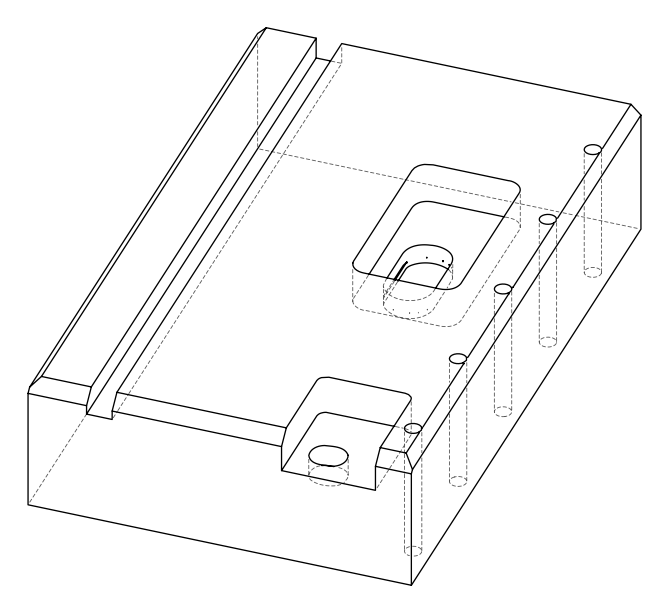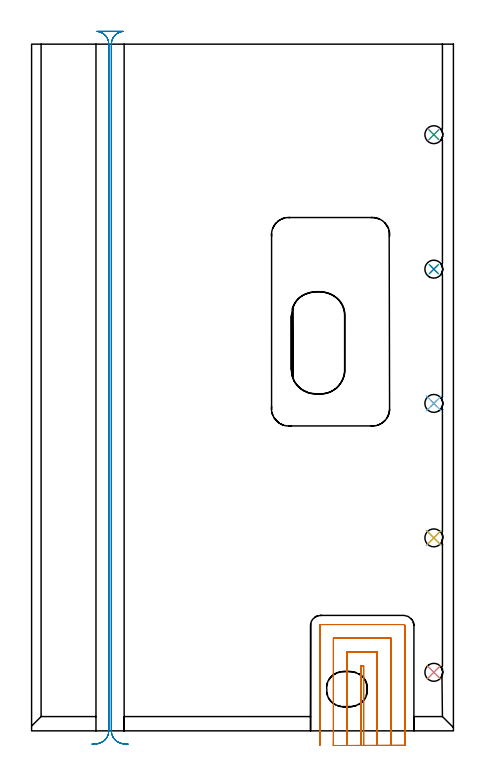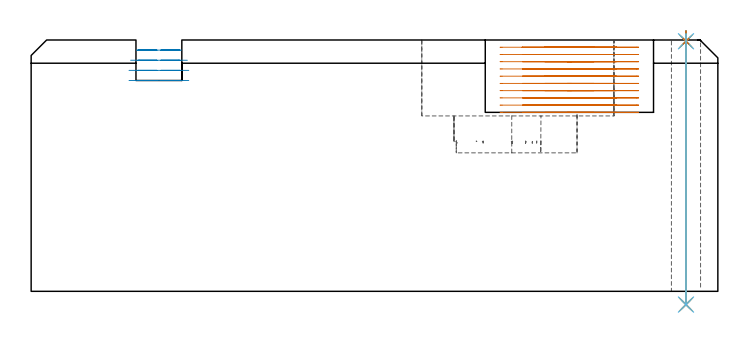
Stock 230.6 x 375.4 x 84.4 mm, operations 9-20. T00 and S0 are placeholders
(PLAN: 20 operations, 6 tool changes, 56.6 min)
(1 AREA_MILL | FG_CHAMFER_SURFACE | UGT0205_001 | 2.66 min | 3396 mm3)
(2 AREA_MILL_1 | FG_CHAMFER_SURFACE_1 | UGT0205_001 | 1.02 min | 1215 mm3)
(3 AREA_MILL_2 | FG_CHAMFER_SURFACE_2 | UGT0205_001 | 9.05 min | 6759 mm3)
(4 AREA_MILL_3 | FG_CHAMFER_SURFACE_3 | UGT0205_001 | 0.68 min | 704 mm3)
(5 AREA_MILL_4 | FG_CHAMFER_SURFACE_4 | UGT0205_001 | 6.12 min | 4991 mm3)
(6 MILL_RECTANGULAR_POCKET | POCKET_RECTANGULAR_STRAIGHT | UGT0201_132 | Follow Part, ap 3.5, ae 75% | 11.49 min | 185477 mm3)
(7 MILL_RECTANGULAR_POCKET_1 | POCKET_RECTANGULAR_STRAIGHT_1 | UGT0201_132 | Follow Part, ap 3.5, ae 75% | 1.63 min | 13370 mm3)
(8 MILL_RECTANGULAR_POCKET_2 | POCKET_RECTANGULAR_STRAIGHT_2 | UGT0201_008 | Follow Part, ap 4, ae 75% | 1.22 min | 18229 mm3)
(9 MILL_SLOT | SLOT_PARTIAL_RECTANGULAR | NXT0201_013 | Follow Part, ap 2.5, ae 75% | 14.25 min | 77470 mm3)
(10 MILL_RECTANGULAR_SLOT | SLOT_RECTANGULAR | UGT0201_132 | Follow Part, ap 3.5, ae 75% | 6.55 min | 78342 mm3)
(11 SPOT_DRILL | STEP1HOLE | NXT0321_9005460120000 | 0.03 min | 9 mm3)
(12 SPOT_DRILL_1 | STEP1HOLE_1 | NXT0321_9005460120000 | 0.03 min | 8 mm3)
(13 SPOT_DRILL_2 | STEP1HOLE_2 | NXT0321_9005460120000 | 0.03 min | 0 mm3)
(14 SPOT_DRILL_3 | STEP1HOLE_3 | NXT0321_9005460120000 | 0.03 min | 3 mm3)
(15 SPOT_DRILL_4 | STEP1HOLE_4 | NXT0321_9005460120000 | 0.03 min | 9 mm3)
(16 DRILL_THROUGH_HOLE_INTO_CENTER | STEP1HOLE | UGT0301_493 | 0.36 min | 6365 mm3)
(17 DRILL_THROUGH_HOLE_INTO_CENTER_1 | STEP1HOLE_1 | UGT0301_493 | 0.36 min | 6335 mm3)
(18 DRILL_THROUGH_HOLE_INTO_CENTER_2 | STEP1HOLE_2 | UGT0301_493 | 0.36 min | 6342 mm3)
(19 DRILL_THROUGH_HOLE_INTO_CENTER_3 | STEP1HOLE_3 | UGT0301_493 | 0.36 min | 6333 mm3)
(20 DRILL_THROUGH_HOLE_INTO_CENTER_4 | STEP1HOLE_4 | UGT0301_493 | 0.36 min | 6324 mm3)
(TOOL UGT0205_001 | Chamfer Mill 20 x 3 x 45 deg. | D20 FL50 Z2)
(TOOL UGT0201_132 | Carbide End Mill 14.0 | D14 FL30 Z4)
(TOOL UGT0201_008 | End Mill 16 mm | D16 FL32 Z4)
(TOOL NXT0201_013 | ENDMILL 10mm | D10 FL30 Z4)
(TOOL NXT0321_9005460120000 | NC Spot Drill, 142deg, 12mm, Carbide, Uncoated | D12 PA142 FL30 Z2)
(TOOL UGT0301_493 | Carbide Drill 9.8 mm | D9.8 PA118 FL87 Z2)
(OP 9 MILL_SLOT)
G17 G21 G94 G90
T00 M6
G54
G17 G0 G90 X181.542 Y-8. S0 M3
G43 Z94.401 H0
Z81.971
G94 G1 X181.502 Y-5. F250.
G2 X181.5 Y-4.701 R22.5 F500.
G1 Y35.6
X180.
Y-4.695
G2 X179.998 Y-5. R22.5
G1 X179.957 Y-8. F250.
X189.063 Y-7.999
X189.003 Y-5.
G2 X189. Y-4.701 R15. F500.
G1 Y43.1
X172.5
Y27.3
Y24.3 F250.
Y21.3
Y18.3
Y-4.695 F500.
G2 X172.497 Y-5. R15.
G1 X172.436 Y-7.999 F250.
X196.626 Y-7.998
X196.506 Y-5.
G2 X196.5 Y-4.701 R7.5 F500.
G1 Y50.6
X165.
Y-4.695
G2 X164.994 Y-5. R7.5
G1 X164.872 Y-7.998 F250.
X204. Y-7.701
Y-4.701
Y57.5 F500.
G3 X203.4 Y58.1 R0.6
G1 X158.1
G3 X157.5 Y57.5 R0.6
G1 Y-4.695
Y-7.695 F250.
G0 X181.5 Y-8. Z79.541
G1 Y-5.
Y35.6 F500.
X180.
Y-5.
Y-8. F250.
X189.
Y-5.
Y43.1 F500.
X172.5
Y27.3
Y24.3 F250.
Y21.3
Y18.3
Y-5. F500.
Y-8. F250.
X196.5
Y-5.
Y50.6 F500.
X165.
Y-5.
Y-8. F250.
X204.
Y-5.
Y57.5 F500.
G3 X203.4 Y58.1 R0.6
G1 X158.1
G3 X157.5 Y57.5 R0.6
G1 Y-5.
Y-8. F250.
G0 X181.5 Z77.111
G1 Y-5.
Y35.6 F500.
X180.
Y-5.
Y-8. F250.
X189.
Y-5.
Y43.1 F500.
X172.5
Y27.3
Y24.3 F250.
Y21.3
Y18.3
Y-5. F500.
Y-8. F250.
X196.5
Y-5.
Y50.6 F500.
X165.
Y-5.
Y-8. F250.
X204.
Y-5.
Y57.5 F500.
G3 X203.4 Y58.1 R0.6
G1 X158.1
G3 X157.5 Y57.5 R0.6
G1 Y-5.
Y-8. F250.
G0 X181.5 Z74.68
G1 Y-5.
Y35.6 F500.
X180.
Y-5.
Y-8. F250.
X189.
Y-5.
Y43.1 F500.
X172.5
Y27.3
Y24.3 F250.
Y21.3
Y18.3
Y-5. F500.
Y-8. F250.
X196.5
Y-5.
Y50.6 F500.
X165.
Y-5.
Y-8. F250.
X204.
Y-5.
Y57.5 F500.
G3 X203.4 Y58.1 R0.6
G1 X158.1
G3 X157.5 Y57.5 R0.6
G1 Y-5.
Y-8. F250.
G0 X181.5 Z72.25
G1 Y-5.
Y35.6 F500.
X180.
Y-5.
Y-8. F250.
X189.
Y-5.
Y43.1 F500.
X172.5
Y27.3
Y24.3 F250.
Y21.3
Y18.3
Y-5. F500.
Y-8. F250.
X196.5
Y-5.
Y50.6 F500.
X165.
Y-5.
Y-8. F250.
X204.
Y-5.
Y57.5 F500.
G3 X203.4 Y58.1 R0.6
G1 X158.1
G3 X157.5 Y57.5 R0.6
G1 Y-5.
Y-8. F250.
G0 X181.5 Z69.82
G1 Y-5.
Y35.6 F500.
X180.
Y-5.
Y-8. F250.
X189.
Y-5.
Y43.1 F500.
X172.5
Y27.3
Y24.3 F250.
Y21.3
Y18.3
Y-5. F500.
Y-8. F250.
X196.5
Y-5.
Y50.6 F500.
X165.
Y-5.
Y-8. F250.
X204.
Y-5.
Y57.5 F500.
G3 X203.4 Y58.1 R0.6
G1 X158.1
G3 X157.5 Y57.5 R0.6
G1 Y-5.
Y-8. F250.
G0 X181.5 Z67.39
G1 Y-5.
Y35.6 F500.
X180.
Y-5.
Y-8. F250.
X189.
Y-5.
Y43.1 F500.
X172.5
Y27.3
Y24.3 F250.
Y21.3
Y18.3
Y-5. F500.
Y-8. F250.
X196.5
Y-5.
Y50.6 F500.
X165.
Y-5.
Y-8. F250.
X204.
Y-5.
Y57.5 F500.
G3 X203.4 Y58.1 R0.6
G1 X158.1
G3 X157.5 Y57.5 R0.6
G1 Y-5.
Y-8. F250.
G0 X181.5 Z64.96
G1 Y-5.
Y35.6 F500.
X180.
Y-5.
Y-8. F250.
X189.
Y-5.
Y43.1 F500.
X172.5
Y27.3
Y24.3 F250.
Y21.3
Y18.3
Y-5. F500.
Y-8. F250.
X196.5
Y-5.
Y50.6 F500.
X165.
Y-5.
Y-8. F250.
X204.
Y-5.
Y57.5 F500.
G3 X203.4 Y58.1 R0.6
G1 X158.1
G3 X157.5 Y57.5 R0.6
G1 Y-5.
Y-8. F250.
G0 X181.5 Z62.53
G1 Y-5.
Y35.6 F500.
X180.
Y-5.
Y-8. F250.
X189.
Y-5.
Y43.1 F500.
X172.5
Y27.3
Y24.3 F250.
Y21.3
Y18.3
Y-5. F500.
Y-8. F250.
X196.5
Y-5.
Y50.6 F500.
X165.
Y-5.
Y-8. F250.
X204.
Y-5.
Y57.5 F500.
G3 X203.4 Y58.1 R0.6
G1 X158.1
G3 X157.5 Y57.5 R0.6
G1 Y-5.
Y-8. F250.
G0 X181.5 Z60.1
G1 Y-5.
Y35.6 F500.
X180.
Y-5.
Y-8. F250.
X189.
Y-5.
Y43.1 F500.
X172.5
Y27.3
Y24.3 F250.
Y21.3
Y18.3
Y-5. F500.
Y-8. F250.
X196.5
Y-5.
Y50.6 F500.
X165.
Y-5.
Y-8. F250.
X204.
Y-5.
Y57.5 F500.
G3 X203.4 Y58.1 R0.6
G1 X158.1
G3 X157.5 Y57.5 R0.6
G1 Y-5.
Y-8. F250.
G0 Z94.401
M5
M2
(OP 10 MILL_RECTANGULAR_SLOT)
G17 G21 G94 G90
T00 M6
G54
G17 G0 G90 X50.474 Y-7.615 S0 M3
G43 Z94.401 H0
Z81.001
G94 G1 X47.737 Y-6.388 F250.
G2 X43.6 Y0. R7. F500.
G1 Y375.4
G2 X49.953 Y382.37 R7.
G1 Y382.4
X35.847
Y382.37
G2 X42.2 Y375.4 R7.
G1 Y0.
G2 X38.055 Y-6.391 R7.
G1 X35.316 Y-7.615 F250.
G0 X52.446 Y-7.389 Z77.6
G1 X49.484 Y-6.91
G2 X43.6 Y0. R7. F500.
G1 Y375.4
G2 X49.953 Y382.37 R7.
G1 Y382.4
X35.847
Y382.37
G2 X42.2 Y375.4 R7.
G1 Y0.
G2 X36.358 Y-6.904 R7.
G1 X33.399 Y-7.4 F250.
G0 X52.94 Y-7.247 Z74.2
G1 X49.953 Y-6.97
G2 X43.6 Y0. R7. F500.
G1 Y375.4
G2 X49.953 Y382.37 R7.
G1 Y382.4
X35.847
Y382.37
G2 X42.2 Y375.4 R7.
G1 Y0.
G2 X35.847 Y-6.97 R7.
G1 X32.86 Y-7.247 F250.
G0 X52.94 Z70.8
G1 X49.953 Y-6.97
G2 X43.6 Y0. R7. F500.
G1 Y375.4
G2 X49.953 Y382.37 R7.
G1 Y382.4
X35.847
Y382.37
G2 X42.2 Y375.4 R7.
G1 Y0.
G2 X35.847 Y-6.97 R7.
G1 X32.86 Y-7.247 F250.
G0 Z94.401
M5
M2
(OP 11 SPOT_DRILL)
G17 G21 G94 G90
T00 M6
G54
G17 G0 G90 X219.9 Y252.4 S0 M3
G43 Z94.4 H0
G94 G81 G98 Z83.978 F250. R87.4
G80
M5
M2
(OP 12 SPOT_DRILL_1)
G17 G21 G94 G90
T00 M6
G54
G17 G0 G90 X219.9 Y325.9 S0 M3
G43 Z94.4 H0
G94 G81 G98 Z83.978 F250. R87.4
G80
M5
M2
(OP 13 SPOT_DRILL_2)
G17 G21 G94 G90
T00 M6
G54
G17 G0 G90 X219.9 Y32. S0 M3
G43 Z94.4 H0
G94 G81 G98 Z83.978 F250. R87.4
G80
M5
M2
(OP 14 SPOT_DRILL_3)
G17 G21 G94 G90
T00 M6
G54
G17 G0 G90 X219.9 Y105.5 S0 M3
G43 Z94.4 H0
G94 G81 G98 Z83.978 F250. R87.4
G80
M5
M2
(OP 15 SPOT_DRILL_4)
G17 G21 G94 G90
T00 M6
G54
G17 G0 G90 X219.9 Y179. S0 M3
G43 Z94.4 H0
G94 G81 G98 Z83.978 F250. R87.4
G80
M5
M2
(OP 16 DRILL_THROUGH_HOLE_INTO_CENTER)
G17 G21 G94 G90
T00 M6
G54
G17 G0 G90 X219.9 Y252.4 S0 M3
G43 Z94.4 H0
G94 G73 G98 Z-4.444 F250. Q8.884 R86.4
G80
M5
M2
(OP 17 DRILL_THROUGH_HOLE_INTO_CENTER_1)
G17 G21 G94 G90
T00 M6
G54
G17 G0 G90 X219.9 Y325.9 S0 M3
G43 Z94.4 H0
G94 G73 G98 Z-4.444 F250. Q8.884 R86.4
G80
M5
M2
(OP 18 DRILL_THROUGH_HOLE_INTO_CENTER_2)
G17 G21 G94 G90
T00 M6
G54
G17 G0 G90 X219.9 Y32. S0 M3
G43 Z94.4 H0
G94 G73 G98 Z-4.444 F250. Q8.884 R86.4
G80
M5
M2
(OP 19 DRILL_THROUGH_HOLE_INTO_CENTER_3)
G17 G21 G94 G90
T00 M6
G54
G17 G0 G90 X219.9 Y105.5 S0 M3
G43 Z94.4 H0
G94 G73 G98 Z-4.444 F250. Q8.884 R86.4
G80
M5
M2
(OP 20 DRILL_THROUGH_HOLE_INTO_CENTER_4)
G17 G21 G94 G90
T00 M6
G54
G17 G0 G90 X219.9 Y179. S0 M3
G43 Z94.4 H0
G94 G73 G98 Z-4.444 F250. Q8.884 R86.4
G80
M5
M2
